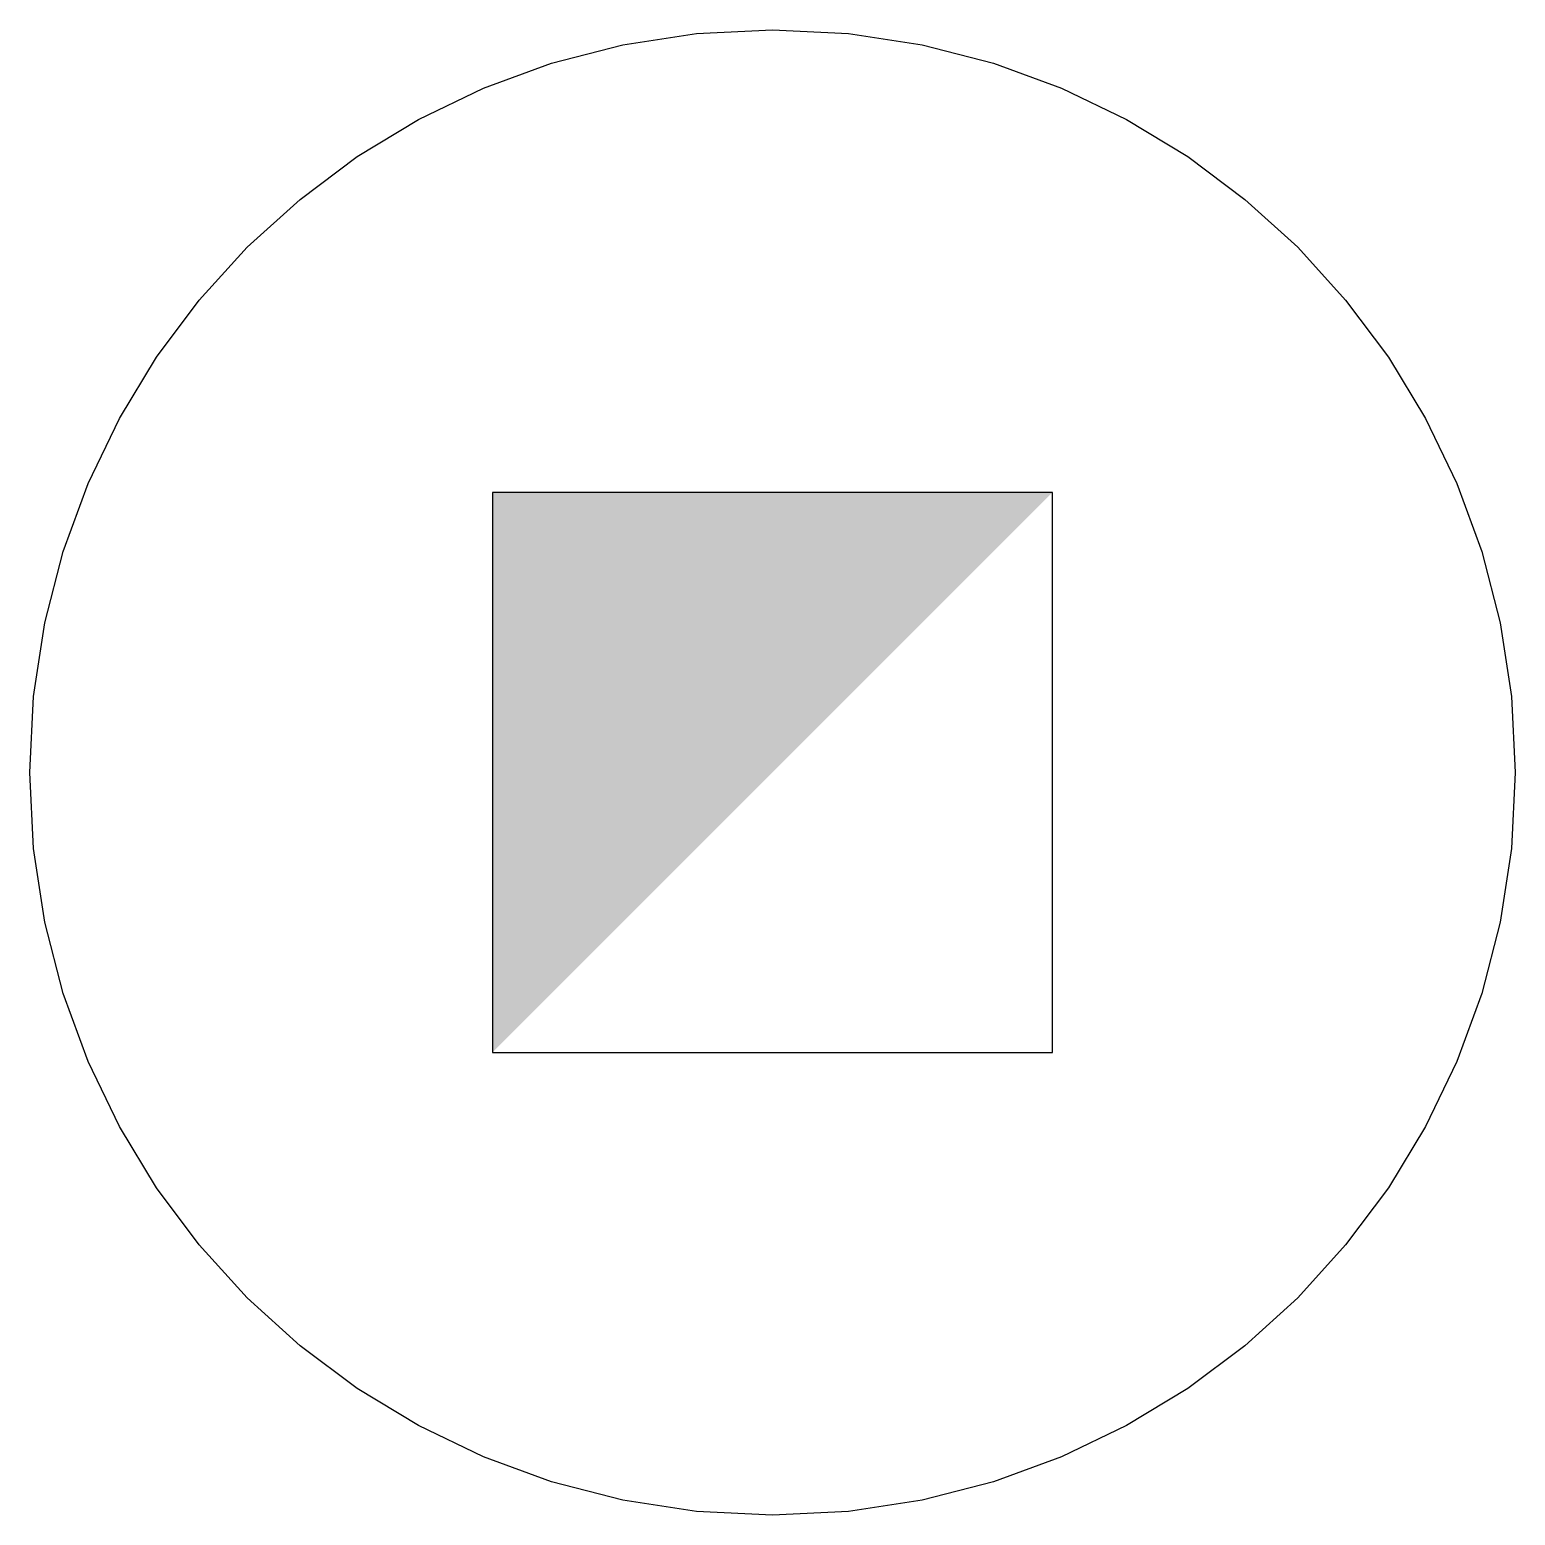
# Model space of a CAD drawing. Extents: x 1873.101 to 1873.432, y 698.797 to 699.128.
import ezdxf

# ---------------------------------------------------------------- set-up
doc = ezdxf.new("R2010")
doc.units = 0
doc.header["$LTSCALE"] = 96
doc.header["$MEASUREMENT"] = 0
doc.linetypes.add('DASHED', pattern=[0.75, 0.5, -0.25])
doc.layers.get('0').update_dxf_attribs({"linetype": 'CONTINUOUS'})

msp = doc.modelspace()

# ---------------------------------------------------------------- linework, layer by layer
msp.add_lwpolyline([(1873.32909, 698.89994), (1873.32909, 699.02494), (1873.20409, 699.02494), (1873.20409, 698.89994)], close=True)
msp.add_lwpolyline([(1873.32909, 698.89994), (1873.32909, 699.02494), (1873.20409, 699.02494), (1873.20409, 698.89994)], close=True)
at = {"linetype": 'DASHED', "ltscale": 0.375}
msp.add_circle((1873.26659, 698.96244), 0.16576, dxfattribs=at)
for points in [[(1873.20409, 698.89994), (1873.20409, 699.02494), (1873.32909, 699.02494)], [(1873.20409, 698.89994), (1873.20409, 699.02494), (1873.20409, 699.02494), (1873.32909, 699.02494)]]:
    msp.add_solid(points)

doc.saveas('drawing.dxf')
